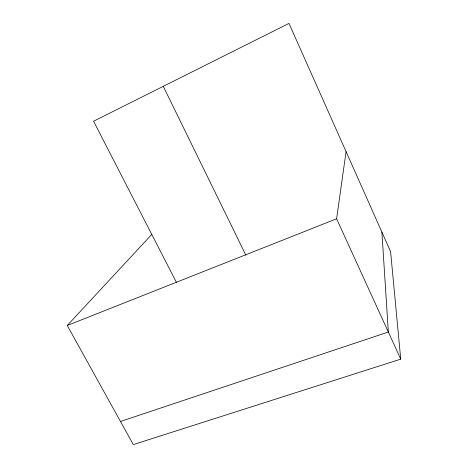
<?xml version="1.0" encoding="UTF-8"?>
<svg xmlns="http://www.w3.org/2000/svg" width="468" height="468" viewBox="0 0 468 468"><rect width="100%" height="100%" fill="white"/><g stroke="black" fill="none" stroke-linecap="round" stroke-linejoin="round"><path stroke-width="0.7" d="M151.778 234.427L67.263 325.488L133.304 444.6L400.737 359.143L336.603 218.79L346.068 151.614M67.263 325.488L336.603 218.79M120.481 421.481L388.341 332.017L381.9 232.081M176.489 282.491L93.571 121.218L288.99 23.4L390.593 251.614L400.737 359.143M163.279 86.323L245.899 255.236"/></g></svg>
